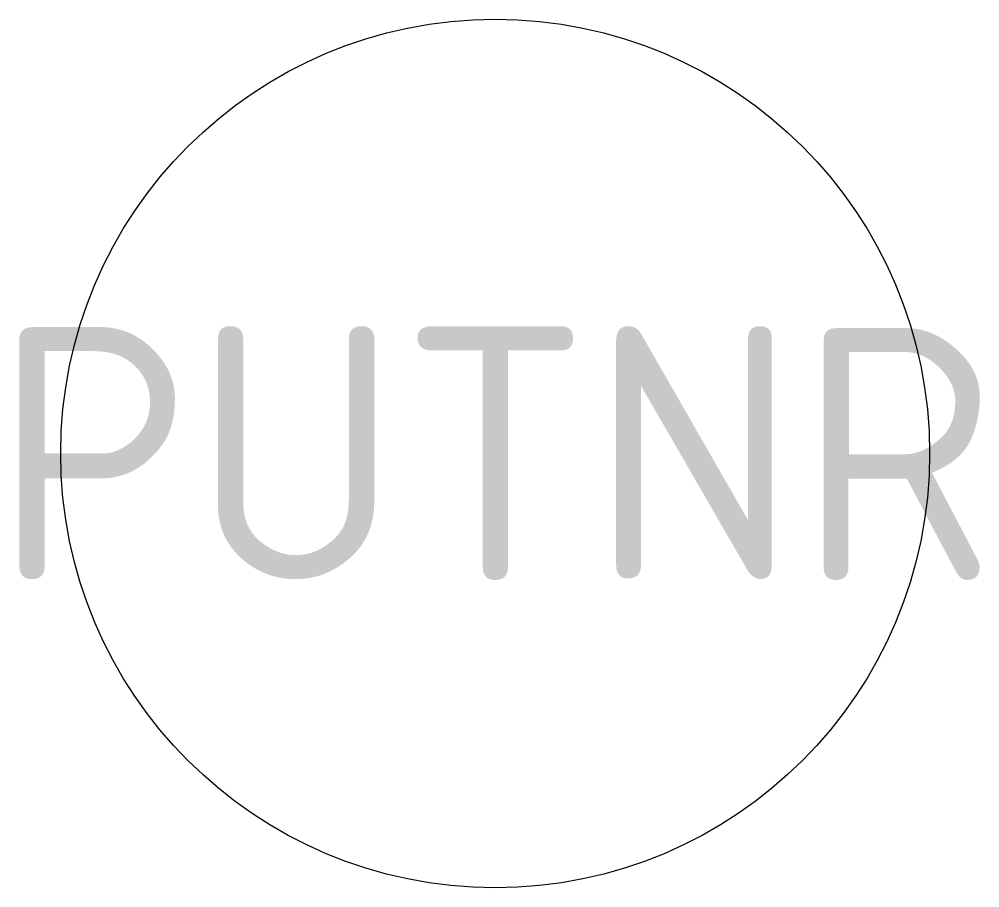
# Model space of a CAD drawing. Extents: x -3.39 to 3.45, y -3.09 to 3.09.
import ezdxf
from ezdxf.enums import TextEntityAlignment as Align

# ---------------------------------------------------------------- set-up
doc = ezdxf.new("R2010")
doc.units = 0
doc.header["$LTSCALE"] = 0.2
doc.styles.add('NLCS-ISO', font='NLCS-ISO.ttf')

msp = doc.modelspace()

# ---------------------------------------------------------------- linework, layer by layer
msp.add_circle((0, 0), 3.0909)

# ---------------------------------------------------------------- texts
at = {"style": 'NLCS-ISO'}
msp.add_attdef('PUTNR', text='', height=1.8, dxfattribs=at).set_placement((0, 0), align=Align.MIDDLE_CENTER)

doc.saveas('drawing.dxf')
